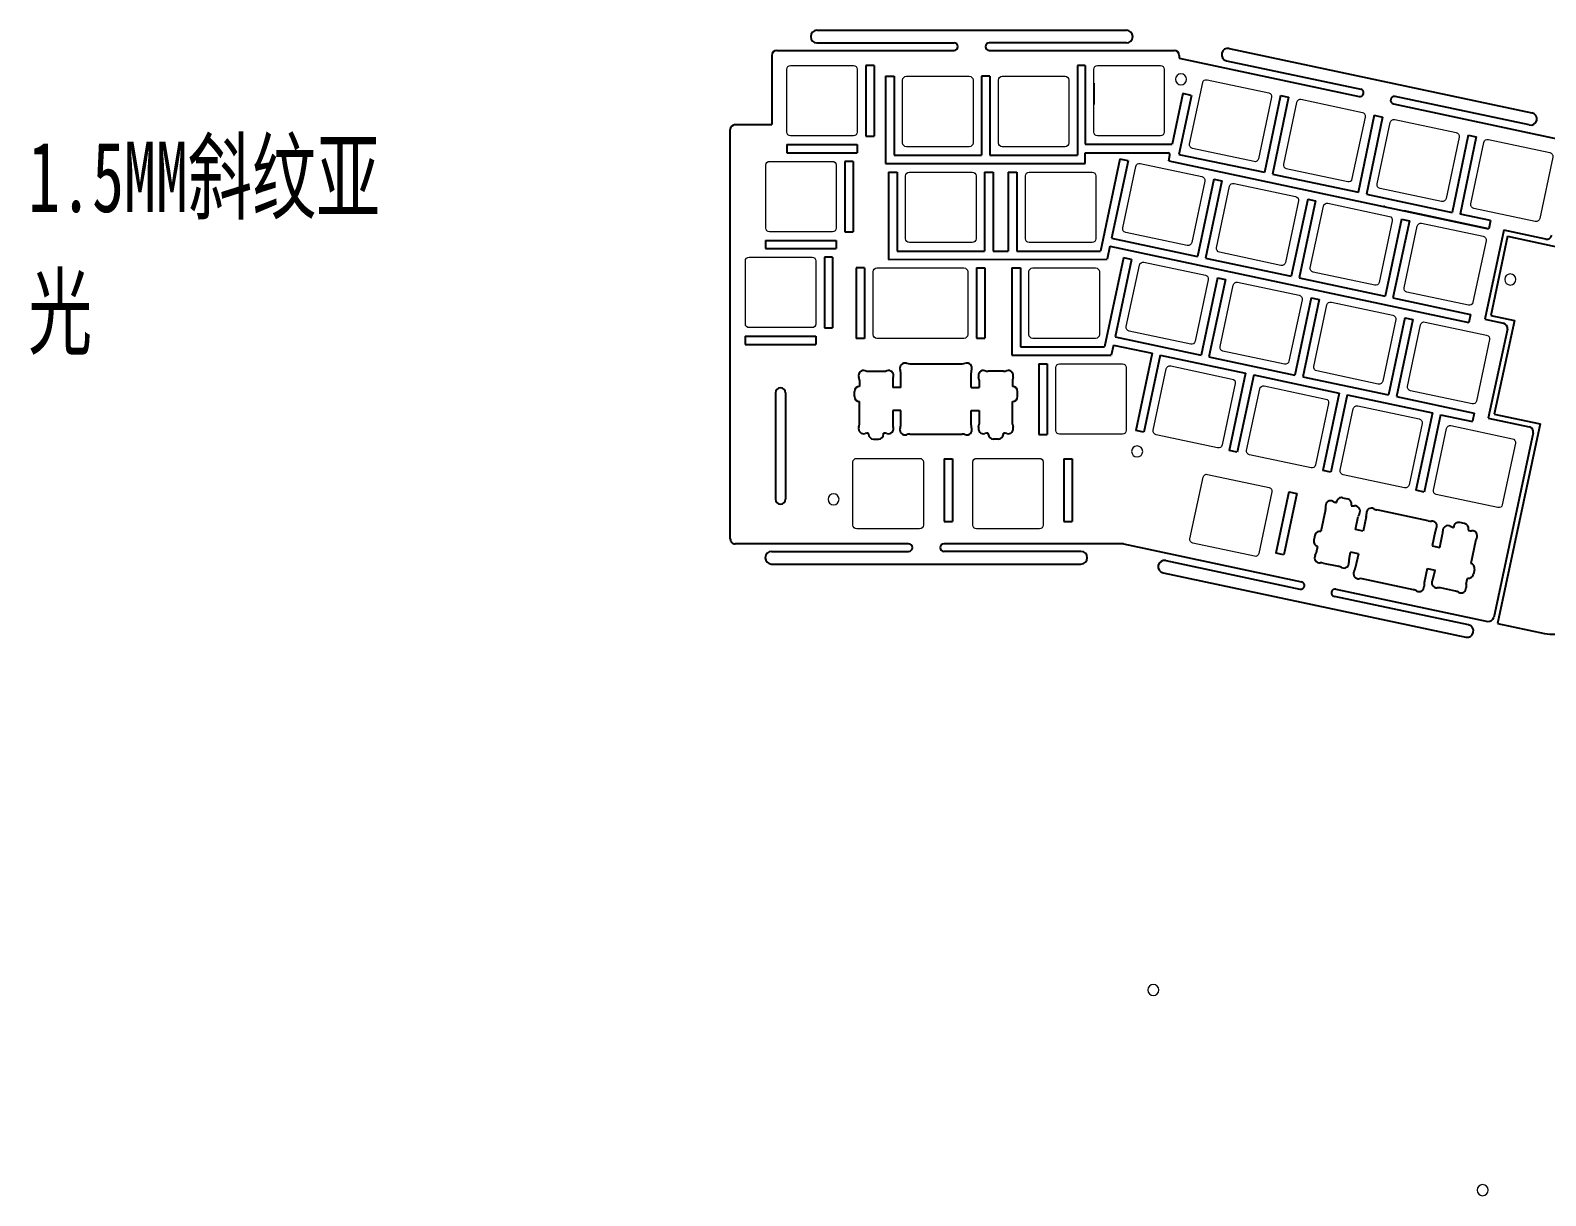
# Model space of a CAD drawing. Header units: inches. Extents: x -82 to 397, y -210 to 21.
# Drawn here: x -82 to 219.1, y -210.3 to 21.3 of the extents above; entities that cross this region are included whole.
import ezdxf

# ---------------------------------------------------------------- set-up
doc = ezdxf.new("R2010")
doc.units = ezdxf.units.IN
doc.header["$MEASUREMENT"] = 0
doc.layers.add('尺寸线层', color=3, linetype='Continuous', lineweight=18)
doc.styles.add('标准', font='', dxfattribs={"width": 0.667})
doc.styles.get('标准').set_extended_font_data('宋体')

# ---------------------------------------------------------------- blocks, each defined once
blk = doc.blocks.new('block 18')
at = {"color": 7, "lineweight": 18}
blk.add_open_spline([(144.63, 159.57), (144.23, 159.66), (143.83, 159.4), (143.74, 158.99), (143.74, 158.99), (141.14, 146.77), (141.14, 146.77), (141.06, 146.36), (141.32, 145.96), (141.72, 145.88), (141.72, 145.88), (153.95, 143.28), (153.95, 143.28), (154.35, 143.19), (154.75, 143.45), (154.84, 143.86), (154.84, 143.86), (157.44, 156.08), (157.44, 156.08), (157.52, 156.49), (157.26, 156.89), (156.86, 156.97), (156.86, 156.97), (144.63, 159.57), (144.63, 159.57)], degree=3, knots=[0, 0, 0, 0, 1, 1, 1, 2, 2, 2, 3, 3, 3, 4, 4, 4, 5, 5, 5, 6, 6, 6, 7, 7, 7, 8, 8, 8, 8], dxfattribs=at)
blk = doc.blocks.new('block 20')
at = {"color": 7, "lineweight": 18}
blk.add_open_spline([(135.79, 146.74), (135.79, 146.74), (135.79, 159.24), (135.79, 159.24), (135.79, 159.65), (135.45, 159.99), (135.04, 159.99), (135.04, 159.99), (122.54, 159.99), (122.54, 159.99), (122.13, 159.99), (121.79, 159.65), (121.79, 159.24), (121.79, 159.24), (121.79, 146.74), (121.79, 146.74), (121.79, 146.32), (122.13, 145.99), (122.54, 145.99), (122.54, 145.99), (135.04, 145.99), (135.04, 145.99), (135.45, 145.99), (135.79, 146.32), (135.79, 146.74)], degree=3, knots=[0, 0, 0, 0, 1, 1, 1, 2, 2, 2, 3, 3, 3, 4, 4, 4, 5, 5, 5, 6, 6, 6, 7, 7, 7, 8, 8, 8, 8], dxfattribs=at)
blk = doc.blocks.new('block 21')
at = {"color": 7, "lineweight": 18}
blk.add_open_spline([(139.28, 180.18), (138.88, 180.27), (138.48, 180.01), (138.39, 179.6), (138.39, 179.6), (135.79, 167.38), (135.79, 167.38), (135.71, 166.97), (135.97, 166.57), (136.37, 166.49), (136.37, 166.49), (148.6, 163.89), (148.6, 163.89), (149, 163.8), (149.4, 164.06), (149.49, 164.47), (149.49, 164.47), (152.09, 176.69), (152.09, 176.69), (152.17, 177.1), (151.91, 177.5), (151.51, 177.58), (151.51, 177.58), (139.28, 180.18), (139.28, 180.18)], degree=3, knots=[0, 0, 0, 0, 1, 1, 1, 2, 2, 2, 3, 3, 3, 4, 4, 4, 5, 5, 5, 6, 6, 6, 7, 7, 7, 8, 8, 8, 8], dxfattribs=at)
blk = doc.blocks.new('block 22')
at = {"color": 7, "lineweight": 18}
blk.add_open_spline([(170.72, 172.73), (170.81, 173.14), (170.55, 173.54), (170.14, 173.62), (170.14, 173.62), (157.92, 176.22), (157.92, 176.22), (157.51, 176.31), (157.11, 176.05), (157.03, 175.64), (157.03, 175.64), (154.43, 163.42), (154.43, 163.42), (154.34, 163.01), (154.6, 162.61), (155.01, 162.53), (155.01, 162.53), (167.23, 159.93), (167.23, 159.93), (167.64, 159.84), (168.04, 160.1), (168.12, 160.51), (168.12, 160.51), (170.72, 172.73), (170.72, 172.73)], degree=3, knots=[0, 0, 0, 0, 1, 1, 1, 2, 2, 2, 3, 3, 3, 4, 4, 4, 5, 5, 5, 6, 6, 6, 7, 7, 7, 8, 8, 8, 8], dxfattribs=at)
blk = doc.blocks.new('block 23')
at = {"color": 7, "lineweight": 18}
blk.add_open_spline([(173.06, 159.46), (172.98, 159.05), (173.23, 158.65), (173.64, 158.57), (173.64, 158.57), (185.87, 155.97), (185.87, 155.97), (186.27, 155.88), (186.67, 156.14), (186.76, 156.54), (186.76, 156.54), (189.35, 168.77), (189.35, 168.77), (189.44, 169.18), (189.18, 169.58), (188.78, 169.66), (188.78, 169.66), (176.55, 172.26), (176.55, 172.26), (176.15, 172.35), (175.75, 172.09), (175.66, 171.68), (175.66, 171.68), (173.06, 159.46), (173.06, 159.46)], degree=3, knots=[0, 0, 0, 0, 1, 1, 1, 2, 2, 2, 3, 3, 3, 4, 4, 4, 5, 5, 5, 6, 6, 6, 7, 7, 7, 8, 8, 8, 8], dxfattribs=at)
blk = doc.blocks.new('block 24')
at = {"color": 7, "lineweight": 18}
blk.add_open_spline([(195.18, 168.3), (194.78, 168.39), (194.38, 168.13), (194.29, 167.72), (194.29, 167.72), (191.7, 155.49), (191.7, 155.49), (191.61, 155.09), (191.87, 154.69), (192.27, 154.61), (192.27, 154.61), (204.5, 152.01), (204.5, 152.01), (204.91, 151.92), (205.3, 152.18), (205.39, 152.58), (205.39, 152.58), (207.99, 164.81), (207.99, 164.81), (208.07, 165.22), (207.82, 165.61), (207.41, 165.7), (207.41, 165.7), (195.18, 168.3), (195.18, 168.3)], degree=3, knots=[0, 0, 0, 0, 1, 1, 1, 2, 2, 2, 3, 3, 3, 4, 4, 4, 5, 5, 5, 6, 6, 6, 7, 7, 7, 8, 8, 8, 8], dxfattribs=at)
blk = doc.blocks.new('block 25')
at = {"color": 7, "lineweight": 18}
blk.add_open_spline([(130.44, 165.79), (130.44, 165.79), (130.44, 178.29), (130.44, 178.29), (130.44, 178.7), (130.1, 179.04), (129.69, 179.04), (129.69, 179.04), (117.19, 179.04), (117.19, 179.04), (116.78, 179.04), (116.44, 178.7), (116.44, 178.29), (116.44, 178.29), (116.44, 165.79), (116.44, 165.79), (116.44, 165.37), (116.78, 165.04), (117.19, 165.04), (117.19, 165.04), (129.69, 165.04), (129.69, 165.04), (130.1, 165.04), (130.44, 165.37), (130.44, 165.79)], degree=3, knots=[0, 0, 0, 0, 1, 1, 1, 2, 2, 2, 3, 3, 3, 4, 4, 4, 5, 5, 5, 6, 6, 6, 7, 7, 7, 8, 8, 8, 8], dxfattribs=at)
blk = doc.blocks.new('block 26')
at = {"color": 7, "lineweight": 18}
blk.add_open_spline([(74.08, 167.93), (74.08, 167.93), (74.08, 180.43), (74.08, 180.43), (74.08, 180.84), (73.74, 181.18), (73.33, 181.18), (73.33, 181.18), (60.83, 181.18), (60.83, 181.18), (60.42, 181.18), (60.08, 180.84), (60.08, 180.43), (60.08, 180.43), (60.08, 167.93), (60.08, 167.93), (60.08, 167.51), (60.42, 167.18), (60.83, 167.18), (60.83, 167.18), (73.33, 167.18), (73.33, 167.18), (73.74, 167.18), (74.08, 167.51), (74.08, 167.93)], degree=3, knots=[0, 0, 0, 0, 1, 1, 1, 2, 2, 2, 3, 3, 3, 4, 4, 4, 5, 5, 5, 6, 6, 6, 7, 7, 7, 8, 8, 8, 8], dxfattribs=at)
blk = doc.blocks.new('block 27')
at = {"color": 7, "lineweight": 18}
blk.add_open_spline([(151.39, 196.32), (151.47, 196.73), (151.21, 197.13), (150.81, 197.21), (150.81, 197.21), (138.58, 199.81), (138.58, 199.81), (138.18, 199.9), (137.78, 199.64), (137.69, 199.23), (137.69, 199.23), (135.09, 187.01), (135.09, 187.01), (135.01, 186.6), (135.27, 186.2), (135.67, 186.12), (135.67, 186.12), (147.9, 183.52), (147.9, 183.52), (148.3, 183.43), (148.7, 183.69), (148.79, 184.1), (148.79, 184.1), (151.39, 196.32), (151.39, 196.32)], degree=3, knots=[0, 0, 0, 0, 1, 1, 1, 2, 2, 2, 3, 3, 3, 4, 4, 4, 5, 5, 5, 6, 6, 6, 7, 7, 7, 8, 8, 8, 8], dxfattribs=at)
blk = doc.blocks.new('block 28')
at = {"color": 7, "lineweight": 18}
blk.add_open_spline([(166.53, 179.56), (166.94, 179.47), (167.34, 179.73), (167.42, 180.14), (167.42, 180.14), (170.02, 192.36), (170.02, 192.36), (170.11, 192.77), (169.85, 193.17), (169.44, 193.25), (169.44, 193.25), (157.22, 195.85), (157.22, 195.85), (156.81, 195.94), (156.41, 195.68), (156.33, 195.27), (156.33, 195.27), (153.73, 183.05), (153.73, 183.05), (153.64, 182.64), (153.9, 182.24), (154.31, 182.16), (154.31, 182.16), (166.53, 179.56), (166.53, 179.56)], degree=3, knots=[0, 0, 0, 0, 1, 1, 1, 2, 2, 2, 3, 3, 3, 4, 4, 4, 5, 5, 5, 6, 6, 6, 7, 7, 7, 8, 8, 8, 8], dxfattribs=at)
blk = doc.blocks.new('block 29')
at = {"color": 7, "lineweight": 18}
blk.add_open_spline([(172.36, 179.09), (172.28, 178.68), (172.53, 178.28), (172.94, 178.2), (172.94, 178.2), (185.17, 175.6), (185.17, 175.6), (185.57, 175.51), (185.97, 175.77), (186.06, 176.17), (186.06, 176.17), (188.65, 188.4), (188.65, 188.4), (188.74, 188.81), (188.48, 189.21), (188.08, 189.29), (188.08, 189.29), (175.85, 191.89), (175.85, 191.89), (175.45, 191.98), (175.05, 191.72), (174.96, 191.31), (174.96, 191.31), (172.36, 179.09), (172.36, 179.09)], degree=3, knots=[0, 0, 0, 0, 1, 1, 1, 2, 2, 2, 3, 3, 3, 4, 4, 4, 5, 5, 5, 6, 6, 6, 7, 7, 7, 8, 8, 8, 8], dxfattribs=at)
blk = doc.blocks.new('block 30')
at = {"color": 7, "lineweight": 18}
blk.add_open_spline([(194.48, 187.93), (194.08, 188.02), (193.68, 187.76), (193.59, 187.35), (193.59, 187.35), (191, 175.12), (191, 175.12), (190.91, 174.72), (191.17, 174.32), (191.57, 174.24), (191.57, 174.24), (203.8, 171.64), (203.8, 171.64), (204.21, 171.55), (204.6, 171.81), (204.69, 172.21), (204.69, 172.21), (207.29, 184.44), (207.29, 184.44), (207.37, 184.85), (207.12, 185.24), (206.71, 185.33), (206.71, 185.33), (194.48, 187.93), (194.48, 187.93)], degree=3, knots=[0, 0, 0, 0, 1, 1, 1, 2, 2, 2, 3, 3, 3, 4, 4, 4, 5, 5, 5, 6, 6, 6, 7, 7, 7, 8, 8, 8, 8], dxfattribs=at)
blk = doc.blocks.new('block 31')
at = {"color": 7, "lineweight": 18}
blk.add_open_spline([(105.93, 184.84), (105.93, 184.84), (105.93, 197.34), (105.93, 197.34), (105.93, 197.75), (105.59, 198.09), (105.18, 198.09), (105.18, 198.09), (92.68, 198.09), (92.68, 198.09), (92.27, 198.09), (91.93, 197.75), (91.93, 197.34), (91.93, 197.34), (91.93, 184.84), (91.93, 184.84), (91.93, 184.42), (92.27, 184.09), (92.68, 184.09), (92.68, 184.09), (105.18, 184.09), (105.18, 184.09), (105.59, 184.09), (105.93, 184.42), (105.93, 184.84)], degree=3, knots=[0, 0, 0, 0, 1, 1, 1, 2, 2, 2, 3, 3, 3, 4, 4, 4, 5, 5, 5, 6, 6, 6, 7, 7, 7, 8, 8, 8, 8], dxfattribs=at)
blk = doc.blocks.new('block 32')
at = {"color": 7, "lineweight": 18}
blk.add_open_spline([(129.74, 184.84), (129.74, 184.84), (129.74, 197.34), (129.74, 197.34), (129.74, 197.75), (129.4, 198.09), (128.99, 198.09), (128.99, 198.09), (116.49, 198.09), (116.49, 198.09), (116.08, 198.09), (115.74, 197.75), (115.74, 197.34), (115.74, 197.34), (115.74, 184.84), (115.74, 184.84), (115.74, 184.42), (116.08, 184.09), (116.49, 184.09), (116.49, 184.09), (128.99, 184.09), (128.99, 184.09), (129.4, 184.09), (129.74, 184.42), (129.74, 184.84)], degree=3, knots=[0, 0, 0, 0, 1, 1, 1, 2, 2, 2, 3, 3, 3, 4, 4, 4, 5, 5, 5, 6, 6, 6, 7, 7, 7, 8, 8, 8, 8], dxfattribs=at)
blk = doc.blocks.new('block 33')
at = {"color": 7, "lineweight": 18}
blk.add_open_spline([(78.15, 186.98), (78.15, 186.98), (78.15, 199.48), (78.15, 199.48), (78.15, 199.89), (77.81, 200.23), (77.4, 200.23), (77.4, 200.23), (64.9, 200.23), (64.9, 200.23), (64.49, 200.23), (64.15, 199.89), (64.15, 199.48), (64.15, 199.48), (64.15, 186.98), (64.15, 186.98), (64.15, 186.56), (64.49, 186.23), (64.9, 186.23), (64.9, 186.23), (77.4, 186.23), (77.4, 186.23), (77.81, 186.23), (78.15, 186.56), (78.15, 186.98)], degree=3, knots=[0, 0, 0, 0, 1, 1, 1, 2, 2, 2, 3, 3, 3, 4, 4, 4, 5, 5, 5, 6, 6, 6, 7, 7, 7, 8, 8, 8, 8], dxfattribs=at)
blk = doc.blocks.new('block 34')
at = {"color": 7, "lineweight": 18}
blk.add_open_spline([(151.86, 216.46), (151.46, 216.55), (151.06, 216.29), (150.97, 215.88), (150.97, 215.88), (148.37, 203.66), (148.37, 203.66), (148.29, 203.25), (148.55, 202.85), (148.95, 202.77), (148.95, 202.77), (161.18, 200.17), (161.18, 200.17), (161.58, 200.08), (161.98, 200.34), (162.07, 200.75), (162.07, 200.75), (164.67, 212.97), (164.67, 212.97), (164.75, 213.38), (164.49, 213.78), (164.09, 213.86), (164.09, 213.86), (151.86, 216.46), (151.86, 216.46)], degree=3, knots=[0, 0, 0, 0, 1, 1, 1, 2, 2, 2, 3, 3, 3, 4, 4, 4, 5, 5, 5, 6, 6, 6, 7, 7, 7, 8, 8, 8, 8], dxfattribs=at)
blk = doc.blocks.new('block 35')
at = {"color": 7, "lineweight": 18}
blk.add_open_spline([(179.81, 196.21), (179.81, 196.21), (167.59, 198.81), (167.59, 198.81), (167.18, 198.89), (166.92, 199.29), (167.01, 199.7), (167.01, 199.7), (169.61, 211.92), (169.61, 211.92), (169.69, 212.33), (170.09, 212.59), (170.5, 212.5), (170.5, 212.5), (182.72, 209.9), (182.72, 209.9), (183.13, 209.82), (183.39, 209.42), (183.3, 209.01), (183.3, 209.01), (180.7, 196.79), (180.7, 196.79), (180.62, 196.38), (180.22, 196.12), (179.81, 196.21)], degree=3, knots=[0, 0, 0, 0, 1, 1, 1, 2, 2, 2, 3, 3, 3, 4, 4, 4, 5, 5, 5, 6, 6, 6, 7, 7, 7, 8, 8, 8, 8], dxfattribs=at)
blk = doc.blocks.new('block 36')
at = {"color": 7, "lineweight": 18}
blk.add_open_spline([(189.13, 208.54), (188.73, 208.63), (188.33, 208.37), (188.24, 207.96), (188.24, 207.96), (185.64, 195.74), (185.64, 195.74), (185.56, 195.33), (185.81, 194.93), (186.22, 194.85), (186.22, 194.85), (198.45, 192.25), (198.45, 192.25), (198.85, 192.16), (199.25, 192.42), (199.34, 192.82), (199.34, 192.82), (201.93, 205.05), (201.93, 205.05), (202.02, 205.46), (201.76, 205.86), (201.36, 205.94), (201.36, 205.94), (189.13, 208.54), (189.13, 208.54)], degree=3, knots=[0, 0, 0, 0, 1, 1, 1, 2, 2, 2, 3, 3, 3, 4, 4, 4, 5, 5, 5, 6, 6, 6, 7, 7, 7, 8, 8, 8, 8], dxfattribs=at)
blk = doc.blocks.new('block 37')
at = {"color": 7, "lineweight": 18}
blk.add_open_spline([(204.28, 191.77), (204.19, 191.37), (204.45, 190.97), (204.85, 190.89), (204.85, 190.89), (217.08, 188.29), (217.08, 188.29), (217.49, 188.2), (217.88, 188.46), (217.97, 188.86), (217.97, 188.86), (220.57, 201.09), (220.57, 201.09), (220.65, 201.5), (220.4, 201.89), (219.99, 201.98), (219.99, 201.98), (207.76, 204.58), (207.76, 204.58), (207.36, 204.67), (206.96, 204.41), (206.87, 204), (206.87, 204), (204.28, 191.77), (204.28, 191.77)], degree=3, knots=[0, 0, 0, 0, 1, 1, 1, 2, 2, 2, 3, 3, 3, 4, 4, 4, 5, 5, 5, 6, 6, 6, 7, 7, 7, 8, 8, 8, 8], dxfattribs=at)
blk = doc.blocks.new('block 38')
at = {"color": 7, "lineweight": 18}
blk.add_open_spline([(105.33, 203.89), (105.33, 203.89), (105.33, 216.39), (105.33, 216.39), (105.33, 216.8), (104.99, 217.14), (104.58, 217.14), (104.58, 217.14), (92.08, 217.14), (92.08, 217.14), (91.67, 217.14), (91.33, 216.8), (91.33, 216.39), (91.33, 216.39), (91.33, 203.89), (91.33, 203.89), (91.33, 203.47), (91.67, 203.14), (92.08, 203.14), (92.08, 203.14), (104.58, 203.14), (104.58, 203.14), (104.99, 203.14), (105.33, 203.47), (105.33, 203.89)], degree=3, knots=[0, 0, 0, 0, 1, 1, 1, 2, 2, 2, 3, 3, 3, 4, 4, 4, 5, 5, 5, 6, 6, 6, 7, 7, 7, 8, 8, 8, 8], dxfattribs=at)
blk = doc.blocks.new('block 39')
at = {"color": 7, "lineweight": 18}
blk.add_open_spline([(124.38, 203.89), (124.38, 203.89), (124.38, 216.39), (124.38, 216.39), (124.38, 216.8), (124.04, 217.14), (123.63, 217.14), (123.63, 217.14), (111.13, 217.14), (111.13, 217.14), (110.72, 217.14), (110.38, 216.8), (110.38, 216.39), (110.38, 216.39), (110.38, 203.89), (110.38, 203.89), (110.38, 203.47), (110.72, 203.14), (111.13, 203.14), (111.13, 203.14), (123.63, 203.14), (123.63, 203.14), (124.04, 203.14), (124.38, 203.47), (124.38, 203.89)], degree=3, knots=[0, 0, 0, 0, 1, 1, 1, 2, 2, 2, 3, 3, 3, 4, 4, 4, 5, 5, 5, 6, 6, 6, 7, 7, 7, 8, 8, 8, 8], dxfattribs=at)
blk = doc.blocks.new('block 40')
at = {"color": 7, "lineweight": 18}
blk.add_open_spline([(82.31, 206.03), (82.31, 206.03), (82.31, 218.53), (82.31, 218.53), (82.31, 218.94), (81.97, 219.28), (81.56, 219.28), (81.56, 219.28), (69.06, 219.28), (69.06, 219.28), (68.65, 219.28), (68.31, 218.94), (68.31, 218.53), (68.31, 218.53), (68.31, 206.03), (68.31, 206.03), (68.31, 205.61), (68.65, 205.28), (69.06, 205.28), (69.06, 205.28), (81.56, 205.28), (81.56, 205.28), (81.97, 205.28), (82.31, 205.61), (82.31, 206.03)], degree=3, knots=[0, 0, 0, 0, 1, 1, 1, 2, 2, 2, 3, 3, 3, 4, 4, 4, 5, 5, 5, 6, 6, 6, 7, 7, 7, 8, 8, 8, 8], dxfattribs=at)
blk = doc.blocks.new('block 69')
at = {"color": 7, "lineweight": 18}
blk.add_open_spline([(136.85, 142.57), (136.85, 143.18), (137.34, 143.67), (137.95, 143.67), (138.55, 143.67), (139.05, 143.18), (139.05, 142.57), (139.05, 141.96), (138.55, 141.47), (137.95, 141.47), (137.34, 141.47), (136.85, 141.96), (136.85, 142.57)], degree=3, knots=[0, 0, 0, 0, 1, 1, 1, 2, 2, 2, 3, 3, 3, 4, 4, 4, 4], dxfattribs=at)
blk = doc.blocks.new('block 72')
at = {"color": 7, "lineweight": 18}
blk.add_open_spline([(103.53, 179.04), (103.53, 179.04), (86.23, 179.04), (86.23, 179.04), (85.82, 179.04), (85.48, 178.7), (85.48, 178.29), (85.48, 178.29), (85.48, 165.79), (85.48, 165.79), (85.48, 165.37), (85.82, 165.04), (86.23, 165.04), (86.23, 165.04), (103.53, 165.04), (103.53, 165.04), (103.94, 165.04), (104.28, 165.37), (104.28, 165.79), (104.28, 165.79), (104.28, 178.29), (104.28, 178.29), (104.28, 178.7), (103.94, 179.04), (103.53, 179.04)], degree=3, knots=[0, 0, 0, 0, 1, 1, 1, 2, 2, 2, 3, 3, 3, 4, 4, 4, 5, 5, 5, 6, 6, 6, 7, 7, 7, 8, 8, 8, 8], dxfattribs=at)
blk = doc.blocks.new('block 73')
at = {"color": 7, "lineweight": 18}
blk.add_open_spline([(76.51, 133.07), (76.51, 133.68), (77, 134.17), (77.61, 134.17), (78.22, 134.17), (78.71, 133.68), (78.71, 133.07), (78.71, 132.46), (78.22, 131.97), (77.61, 131.97), (77, 131.97), (76.51, 132.46), (76.51, 133.07)], degree=3, knots=[0, 0, 0, 0, 1, 1, 1, 2, 2, 2, 3, 3, 3, 4, 4, 4, 4], dxfattribs=at)
blk = doc.blocks.new('block 78')
at = {"color": 7, "lineweight": 18}
blk.add_open_spline([(95.46, 127.95), (95.46, 127.95), (95.46, 140.45), (95.46, 140.45), (95.46, 140.86), (95.12, 141.2), (94.71, 141.2), (94.71, 141.2), (82.21, 141.2), (82.21, 141.2), (81.79, 141.2), (81.46, 140.86), (81.46, 140.45), (81.46, 140.45), (81.46, 127.95), (81.46, 127.95), (81.46, 127.53), (81.79, 127.2), (82.21, 127.2), (82.21, 127.2), (94.71, 127.2), (94.71, 127.2), (95.12, 127.2), (95.46, 127.53), (95.46, 127.95)], degree=3, knots=[0, 0, 0, 0, 1, 1, 1, 2, 2, 2, 3, 3, 3, 4, 4, 4, 5, 5, 5, 6, 6, 6, 7, 7, 7, 8, 8, 8, 8], dxfattribs=at)
blk = doc.blocks.new('block 79')
at = {"color": 7, "lineweight": 18}
blk.add_open_spline([(119.28, 127.95), (119.28, 127.95), (119.28, 140.45), (119.28, 140.45), (119.28, 140.86), (118.95, 141.2), (118.53, 141.2), (118.53, 141.2), (106.03, 141.2), (106.03, 141.2), (105.62, 141.2), (105.28, 140.86), (105.28, 140.45), (105.28, 140.45), (105.28, 127.95), (105.28, 127.95), (105.28, 127.53), (105.62, 127.2), (106.03, 127.2), (106.03, 127.2), (118.53, 127.2), (118.53, 127.2), (118.95, 127.2), (119.28, 127.53), (119.28, 127.95)], degree=3, knots=[0, 0, 0, 0, 1, 1, 1, 2, 2, 2, 3, 3, 3, 4, 4, 4, 5, 5, 5, 6, 6, 6, 7, 7, 7, 8, 8, 8, 8], dxfattribs=at)
blk = doc.blocks.new('block 80')
at = {"color": 7, "lineweight": 18}
blk.add_open_spline([(163.2, 155.59), (162.79, 155.68), (162.39, 155.42), (162.31, 155.01), (162.31, 155.01), (159.71, 142.79), (159.71, 142.79), (159.62, 142.38), (159.88, 141.98), (160.29, 141.9), (160.29, 141.9), (172.51, 139.3), (172.51, 139.3), (172.92, 139.21), (173.32, 139.47), (173.4, 139.88), (173.4, 139.88), (176, 152.1), (176, 152.1), (176.09, 152.51), (175.83, 152.91), (175.43, 152.99), (175.43, 152.99), (163.2, 155.59), (163.2, 155.59)], degree=3, knots=[0, 0, 0, 0, 1, 1, 1, 2, 2, 2, 3, 3, 3, 4, 4, 4, 5, 5, 5, 6, 6, 6, 7, 7, 7, 8, 8, 8, 8], dxfattribs=at)
blk = doc.blocks.new('block 81')
at = {"color": 7, "lineweight": 18}
blk.add_open_spline([(181.78, 151.64), (181.38, 151.73), (180.98, 151.47), (180.89, 151.06), (180.89, 151.06), (178.29, 138.84), (178.29, 138.84), (178.21, 138.43), (178.47, 138.03), (178.87, 137.95), (178.87, 137.95), (191.1, 135.35), (191.1, 135.35), (191.5, 135.26), (191.9, 135.52), (191.99, 135.93), (191.99, 135.93), (194.59, 148.15), (194.59, 148.15), (194.67, 148.56), (194.42, 148.96), (194.01, 149.04), (194.01, 149.04), (181.78, 151.64), (181.78, 151.64)], degree=3, knots=[0, 0, 0, 0, 1, 1, 1, 2, 2, 2, 3, 3, 3, 4, 4, 4, 5, 5, 5, 6, 6, 6, 7, 7, 7, 8, 8, 8, 8], dxfattribs=at)
blk = doc.blocks.new('block 82')
at = {"color": 7, "lineweight": 18}
blk.add_open_spline([(200.32, 147.7), (199.91, 147.79), (199.52, 147.53), (199.43, 147.12), (199.43, 147.12), (196.83, 134.9), (196.83, 134.9), (196.74, 134.49), (197, 134.09), (197.41, 134.01), (197.41, 134.01), (209.64, 131.41), (209.64, 131.41), (210.04, 131.32), (210.44, 131.58), (210.52, 131.99), (210.52, 131.99), (213.12, 144.21), (213.12, 144.21), (213.21, 144.62), (212.95, 145.02), (212.55, 145.1), (212.55, 145.1), (200.32, 147.7), (200.32, 147.7)], degree=3, knots=[0, 0, 0, 0, 1, 1, 1, 2, 2, 2, 3, 3, 3, 4, 4, 4, 5, 5, 5, 6, 6, 6, 7, 7, 7, 8, 8, 8, 8], dxfattribs=at)
blk = doc.blocks.new('block 83')
at = {"color": 7, "lineweight": 18}
blk.add_open_spline([(151.94, 138.02), (151.53, 138.11), (151.14, 137.85), (151.05, 137.45), (151.05, 137.45), (148.45, 125.22), (148.45, 125.22), (148.37, 124.81), (148.62, 124.41), (149.03, 124.33), (149.03, 124.33), (161.26, 121.73), (161.26, 121.73), (161.66, 121.64), (162.06, 121.9), (162.15, 122.31), (162.15, 122.31), (164.74, 134.53), (164.74, 134.53), (164.83, 134.94), (164.57, 135.34), (164.17, 135.42), (164.17, 135.42), (151.94, 138.02), (151.94, 138.02)], degree=3, knots=[0, 0, 0, 0, 1, 1, 1, 2, 2, 2, 3, 3, 3, 4, 4, 4, 5, 5, 5, 6, 6, 6, 7, 7, 7, 8, 8, 8, 8], dxfattribs=at)
blk = doc.blocks.new('block 89')
at = {"color": 7, "lineweight": 18}
blk.add_open_spline([(143.32, 206.03), (143.32, 206.03), (143.32, 218.53), (143.32, 218.53), (143.32, 218.94), (142.98, 219.28), (142.57, 219.28), (142.57, 219.28), (130.07, 219.28), (130.07, 219.28), (129.66, 219.28), (129.32, 218.94), (129.32, 218.53), (129.32, 218.53), (129.32, 206.03), (129.32, 206.03), (129.32, 205.61), (129.66, 205.28), (130.07, 205.28), (130.07, 205.28), (142.57, 205.28), (142.57, 205.28), (142.98, 205.28), (143.32, 205.61), (143.32, 206.03)], degree=3, knots=[0, 0, 0, 0, 1, 1, 1, 2, 2, 2, 3, 3, 3, 4, 4, 4, 5, 5, 5, 6, 6, 6, 7, 7, 7, 8, 8, 8, 8], dxfattribs=at)
blk = doc.blocks.new('block 77')
at = {"color": 7, "lineweight": 18}
blk.add_open_spline([(211, 176.75), (211, 177.36), (211.49, 177.85), (212.1, 177.85), (212.71, 177.85), (213.2, 177.36), (213.2, 176.75), (213.2, 176.14), (212.71, 175.65), (212.1, 175.65), (211.49, 175.65), (211, 176.14), (211, 176.75)], degree=3, knots=[0, 0, 0, 0, 1, 1, 1, 2, 2, 2, 3, 3, 3, 4, 4, 4, 4], dxfattribs=at)
blk = doc.blocks.new('block 76')
at = {"color": 7, "lineweight": 18}
blk.add_open_spline([(145.55, 216.54), (145.55, 217.14), (146.04, 217.64), (146.65, 217.64), (147.26, 217.64), (147.75, 217.14), (147.75, 216.54), (147.75, 215.93), (147.26, 215.44), (146.65, 215.44), (146.04, 215.44), (145.55, 215.93), (145.55, 216.54)], degree=3, knots=[0, 0, 0, 0, 1, 1, 1, 2, 2, 2, 3, 3, 3, 4, 4, 4, 4], dxfattribs=at)

msp = doc.modelspace()

# ---------------------------------------------------------------- linework, layer by layer
at = {"color": 0}
for p, q in [((74.31, 21.35), (135.81, 21.35)), ((74.31, 18.85), (101.56, 18.85)), ((135.81, 18.85), (108.56, 18.85)), ((155.72, 15.31), (182.38, 9.65)), ((156.24, 17.76), (216.4, 4.97)), ((215.88, 2.53), (189.23, 8.19)), ((65.28, -82.23), (92.53, -82.23)), ((126.78, -82.23), (99.53, -82.23)), ((143.64, -84.06), (170.3, -89.72)), ((65.28, -84.73), (126.78, -84.73)), ((143.12, -86.5), (203.28, -99.29)), ((203.8, -96.84), (177.14, -91.18))]:
    msp.add_line(p, q, dxfattribs=at)
for p, q in [((65.31, 16.35), (65.31, 2.6)), ((66.31, 17.35), (101.56, 17.35)), ((108.56, 17.35), (145.31, 17.35)), ((146.32, 16.35), (146.32, 15.78)), ((146.32, 15.78), (182.07, 8.18)), ((84.01, 14.35), (84.01, 0.29)), ((85.66, 14.35), (84.01, 14.35)), ((85.66, 14.35), (85.66, 0.29)), ((87.93, 12.23), (87.93, -5.14)), ((87.93, 12.23), (89.63, 12.23)), ((89.63, 12.23), (89.63, -3.49)), ((107.03, 12.21), (107.03, -3.49)), ((108.68, 12.21), (107.03, 12.21)), ((108.68, 12.21), (108.68, -3.49)), ((126.08, 14.35), (126.08, -3.49)), ((127.62, 14.35), (126.08, 14.35)), ((127.62, 14.35), (127.62, -1.3)), ((129.32, 10.82), (129.32, 6.61)), ((147.02, 8.77), (144.92, -1.3)), ((148.73, 8.41), (146.26, -3.31)), ((148.69, 8.42), (147.02, 8.77)), ((166.45, 8.42), (163.26, -6.92)), ((168.06, 8.07), (164.88, -7.27)), ((166.45, 8.42), (168.06, 8.07)), ((188.91, 6.72), (223.3, -0.59)), ((185.08, 4.46), (181.89, -10.88)), ((186.69, 4.11), (183.51, -11.23)), ((185.08, 4.46), (186.69, 4.11)), ((57.08, -79.73), (57.08, 1.6)), ((58.08, 2.6), (65.31, 2.6)), ((84.01, 0.29), (85.66, 0.29)), ((203.72, 0.5), (200.53, -14.84)), ((205.33, 0.15), (202.14, -15.19)), ((203.72, 0.5), (205.33, 0.15)), ((68.32, -1.35), (82.28, -1.35)), ((68.32, -1.35), (68.32, -3)), ((68.32, -3), (82.28, -3)), ((82.28, -1.35), (82.28, -3)), ((127.62, -1.3), (144.92, -1.3)), ((127.62, -3.01), (144.06, -3.01)), ((127.62, -5.14), (127.62, -3.01)), ((79.85, -4.7), (79.85, -18.69)), ((81.5, -4.7), (79.85, -4.7)), ((81.5, -4.7), (81.5, -18.69)), ((87.93, -5.14), (127.62, -5.14)), ((89.63, -3.49), (107.03, -3.49)), ((108.68, -3.49), (126.08, -3.49)), ((134.53, -4.27), (130.65, -22.54)), ((136.14, -4.61), (132.88, -19.96)), ((136.14, -4.61), (134.53, -4.27)), ((144.23, -4.6), (144.46, -3.5)), ((144.23, -4.6), (207.77, -18.1)), ((146.26, -3.31), (163.28, -6.85)), ((88.53, -6.84), (88.53, -24.19)), ((88.53, -6.84), (90.23, -6.84)), ((90.23, -6.84), (90.23, -22.54)), ((107.63, -6.84), (107.63, -22.54)), ((107.63, -6.84), (109.33, -6.84)), ((109.33, -6.84), (109.33, -22.54)), ((112.34, -6.84), (112.34, -22.54)), ((112.34, -6.84), (114.04, -6.84)), ((114.04, -6.84), (114.04, -22.54)), ((153.2, -8.24), (149.94, -23.58)), ((154.78, -8.57), (151.52, -23.92)), ((153.2, -8.24), (154.78, -8.57)), ((164.88, -7.27), (181.91, -10.8)), ((183.51, -11.23), (200.53, -14.84)), ((171.84, -12.2), (168.58, -27.54)), ((173.41, -12.53), (170.15, -27.88)), ((171.84, -12.2), (173.41, -12.53)), ((207.77, -18.1), (191.02, -14.54)), ((190.47, -16.16), (187.21, -31.5)), ((192.05, -16.49), (188.78, -31.84)), ((190.47, -16.16), (192.05, -16.49)), ((208.19, -16.47), (202.14, -15.22)), ((208.19, -16.47), (207.84, -18.12)), ((64.05, -20.4), (78.14, -20.4)), ((64.05, -20.4), (64.05, -22.05)), ((78.14, -20.4), (78.14, -22.05)), ((79.85, -18.69), (81.5, -18.69)), ((132.88, -19.96), (149.94, -23.58)), ((210.8, -18.38), (207.04, -36.08)), ((211.57, -19.56), (208.23, -35.31)), ((219.15, -20.15), (210.8, -18.38)), ((211.57, -19.56), (222.86, -22.02)), ((64.05, -22.05), (78.14, -22.05)), ((75.78, -23.75), (75.78, -37.76)), ((77.43, -23.75), (75.78, -23.75)), ((77.43, -23.75), (77.43, -37.76)), ((90.23, -22.54), (107.63, -22.54)), ((109.33, -22.54), (112.34, -22.54)), ((114.04, -22.54), (130.65, -22.54)), ((135.23, -23.9), (131.47, -41.59)), ((132.54, -21.58), (131.99, -24.16)), ((132.54, -21.58), (203.87, -36.74)), ((136.84, -24.24), (135.23, -23.9)), ((151.52, -23.92), (168.58, -27.54)), ((82.08, -25.89), (82.09, -39.92)), ((83.78, -25.89), (82.08, -25.89)), ((83.78, -25.89), (83.79, -39.92)), ((88.53, -24.19), (131.99, -24.16)), ((106, -25.89), (106, -39.82)), ((106, -25.89), (107.7, -25.89)), ((107.7, -25.89), (107.7, -39.82)), ((113.04, -25.89), (113.04, -43.24)), ((113.04, -25.89), (114.74, -25.89)), ((114.74, -25.89), (114.74, -41.59)), ((136.84, -24.24), (133.58, -39.59)), ((153.9, -27.87), (150.64, -43.21)), ((155.48, -28.2), (152.22, -43.55)), ((153.9, -27.87), (155.48, -28.2)), ((170.15, -27.88), (187.21, -31.5)), ((172.54, -31.83), (169.27, -47.17)), ((174.11, -32.16), (170.85, -47.51)), ((172.54, -31.83), (174.11, -32.16)), ((188.78, -31.84), (204.22, -35.12)), ((191.17, -35.79), (187.91, -51.13)), ((192.75, -36.12), (189.48, -51.47)), ((191.17, -35.79), (192.75, -36.12)), ((204.22, -35.12), (203.87, -36.74)), ((207.04, -36.08), (210.76, -36.87)), ((208.23, -35.31), (212.94, -36.32)), ((75.78, -37.76), (77.43, -37.76)), ((211.54, -38.06), (207.69, -55.73)), ((212.94, -36.32), (208.88, -54.96)), ((60.05, -39.45), (74.07, -39.45)), ((60.05, -39.45), (60.05, -41.1)), ((60.05, -41.1), (74.07, -41.1)), ((74.07, -39.45), (74.07, -41.1)), ((83.78, -39.92), (82.09, -39.92)), ((106, -39.82), (107.7, -39.82)), ((114.74, -41.59), (131.47, -41.59)), ((133.24, -41.21), (132.81, -43.21)), ((133.24, -41.21), (140.93, -42.84)), ((133.58, -39.59), (150.64, -43.21)), ((92.74, -44.93), (103.18, -44.93)), ((113.04, -43.24), (120.09, -43.24)), ((118.39, -44.95), (118.39, -58.97)), ((118.39, -44.95), (120.09, -44.95)), ((120.09, -43.24), (132.81, -43.21)), ((120.09, -44.95), (120.09, -58.97)), ((140.93, -42.84), (137.67, -58.2)), ((142.55, -43.19), (139.28, -58.55)), ((142.55, -43.19), (159.5, -46.82)), ((152.22, -43.55), (169.27, -47.17)), ((82.74, -48.18), (82.74, -49.43)), ((84.52, -46.4), (87.61, -46.4)), ((89.39, -48.18), (89.39, -49.63)), ((90.96, -49.63), (90.96, -46.71)), ((104.96, -49.63), (104.96, -46.71)), ((106.54, -48.18), (106.54, -49.63)), ((111.41, -46.4), (108.32, -46.4)), ((113.19, -48.18), (113.19, -49.43)), ((159.5, -46.82), (156.24, -62.18)), ((161.11, -47.16), (157.85, -62.52)), ((161.11, -47.16), (178.08, -50.77)), ((170.85, -47.51), (187.91, -51.13)), ((66.06, -50.73), (66.06, -71.82)), ((68.06, -50.73), (68.06, -71.82)), ((81.74, -51.43), (81.74, -50.43)), ((90.96, -49.63), (89.39, -49.63)), ((104.96, -49.63), (106.54, -49.63)), ((114.19, -51.43), (114.19, -50.43)), ((178.08, -50.77), (174.82, -66.13)), ((179.7, -51.12), (176.43, -66.47)), ((179.7, -51.12), (196.62, -54.71)), ((82.74, -56.92), (82.74, -52.43)), ((113.19, -56.92), (113.19, -52.43)), ((189.48, -51.47), (204.92, -54.75)), ((90.96, -54.23), (89.39, -54.23)), ((89.39, -54.23), (89.39, -56.92)), ((90.96, -57.15), (90.96, -54.23)), ((104.96, -54.23), (106.54, -54.23)), ((104.96, -57.15), (104.96, -54.23)), ((106.54, -54.23), (106.54, -56.92)), ((196.62, -54.71), (193.36, -70.07)), ((198.23, -55.06), (194.97, -70.42)), ((198.23, -55.06), (204.57, -56.4)), ((204.92, -54.75), (204.57, -56.37)), ((207.69, -55.73), (215.86, -57.46)), ((208.88, -54.96), (218.02, -56.9)), ((218.02, -56.9), (209.6, -96.54)), ((84.52, -58.7), (84.56, -58.7)), ((84.56, -58.9), (84.56, -58.7)), ((85.56, -59.9), (86.56, -59.9)), ((87.56, -58.9), (87.56, -58.7)), ((87.61, -58.7), (87.56, -58.7)), ((92.74, -58.93), (103.18, -58.93)), ((108.32, -58.7), (108.36, -58.7)), ((108.36, -58.9), (108.36, -58.7)), ((110.36, -59.9), (109.36, -59.9)), ((111.36, -58.9), (111.36, -58.7)), ((111.41, -58.7), (111.36, -58.7)), ((118.39, -58.97), (120.09, -58.97)), ((139.28, -58.55), (137.67, -58.2)), ((216.63, -58.65), (208.83, -95.36)), ((157.85, -62.52), (156.24, -62.18)), ((99.56, -63.81), (99.56, -76.27)), ((99.56, -63.81), (101.22, -63.81)), ((101.22, -63.81), (101.22, -76.27)), ((123.38, -63.8), (123.38, -76.26)), ((123.38, -63.8), (125.05, -63.8)), ((125.05, -63.8), (125.05, -76.26)), ((176.43, -66.47), (174.82, -66.13)), ((168.08, -70.36), (165.49, -82.58)), ((169.7, -70.7), (167.1, -82.92)), ((168.08, -70.36), (169.7, -70.7)), ((178.77, -71.55), (179.74, -71.76)), ((194.97, -70.42), (193.36, -70.07)), ((175.38, -73.88), (174.45, -78.27)), ((177.49, -72.51), (177.54, -72.51)), ((177.58, -72.32), (177.54, -72.51)), ((180.52, -72.94), (180.47, -73.14)), ((180.52, -73.15), (180.47, -73.14)), ((181.33, -77.89), (181.89, -75.26)), ((195.8, -76.16), (185.59, -73.99)), ((99.56, -76.27), (101.22, -76.27)), ((123.38, -76.26), (125.05, -76.26)), ((182.87, -78.22), (181.33, -77.89)), ((183.48, -75.36), (182.87, -78.22)), ((197.17, -78.27), (196.56, -81.13)), ((200.77, -77.45), (200.82, -77.46)), ((200.86, -77.27), (200.82, -77.46)), ((203.02, -76.71), (202.05, -76.5)), ((203.8, -77.89), (203.75, -78.09)), ((203.8, -78.1), (203.75, -78.09)), ((92.53, -80.73), (58.08, -80.73)), ((135.22, -80.73), (99.56, -80.73)), ((135.22, -80.73), (170.61, -88.25)), ((173.26, -79.04), (173.06, -80.02)), ((173.57, -82.43), (173.83, -81.2)), ((196.56, -81.13), (198.1, -81.46)), ((198.1, -81.46), (198.66, -78.82)), ((205.17, -80.21), (204.24, -84.6)), ((167.1, -82.92), (165.49, -82.58)), ((180.07, -83.81), (180.37, -82.39)), ((181.91, -82.72), (180.37, -82.39)), ((181.91, -82.72), (181.31, -85.57)), ((174.94, -84.54), (177.96, -85.18)), ((195.61, -85.63), (195, -88.48)), ((195.61, -85.63), (197.15, -85.96)), ((196.85, -87.37), (197.15, -85.96)), ((205.01, -85.79), (204.8, -86.76)), ((177.45, -89.71), (207.64, -96.13)), ((192.89, -89.86), (182.68, -87.68)), ((201.24, -90.13), (198.22, -89.48)), ((203.35, -88.76), (203.61, -87.53)), ((209.6, -96.54), (218.92, -98.52))]:
    msp.add_line(p, q)
for centre, radius, start, end in [((74.31, 20.1), 1.25, 90, 270), ((135.81, 20.1), 1.25, 270, 90), ((101.56, 18.1), 0.75, 270, 90), ((108.56, 18.1), 0.75, 90, 270), ((155.98, 16.53), 1.25, 78, 258), ((182.22, 8.91), 0.75, 258, 78), ((189.07, 7.46), 0.75, 78, 258), ((216.14, 3.75), 1.25, 258, 78), ((92.53, -81.48), 0.75, 270, 90), ((99.53, -81.48), 0.75, 90, 270), ((65.28, -83.48), 1.25, 90, 270), ((126.78, -83.48), 1.25, 270, 90), ((143.38, -85.28), 1.25, 78, 258), ((170.45, -88.99), 0.75, 258, 78), ((177.3, -90.44), 0.75, 78, 258), ((203.54, -98.07), 1.25, 258, 78)]:
    msp.add_arc(centre, radius, start, end, dxfattribs=at)
for centre, radius, start, end in [((66.31, 16.35), 1, 90, 180), ((145.31, 16.34), 1.01, 0.319, 90), ((58.08, 1.6), 1, 90, 180), ((144.05, -3.43), 0.42, 350.4473, 87.7436), ((219.32, -19.12), 1.05, 260.5001, 345.4999), ((210.53, -37.87), 1.02, 349.3581, 77.2473), ((91.81, -45.79), 1, 72.0237, 197.9763), ((92.74, -42.93), 2, 252.0237, 270), ((103.18, -42.93), 2, 270, 287.9763), ((104.11, -45.79), 1, 342.0237, 107.9763), ((83.59, -47.26), 1, 72.0237, 197.9763), ((80.74, -48.18), 2, 0, 17.9763), ((84.52, -44.4), 2, 252.0237, 270), ((87.61, -44.4), 2, 270, 287.9763), ((88.53, -47.26), 1, 342.0237, 107.9763), ((91.39, -48.18), 2, 162.0237, 180), ((88.96, -46.71), 2, 0, 17.9763), ((106.96, -46.71), 2, 162.0237, 180), ((107.39, -47.26), 1, 72.0237, 197.9763), ((104.54, -48.18), 2, 0, 17.9763), ((108.32, -44.4), 2, 252.0237, 270), ((111.41, -44.4), 2, 270, 287.9763), ((112.33, -47.26), 1, 342.0237, 107.9763), ((115.19, -48.18), 2, 162.0237, 180), ((67.06, -50.73), 1, 0, 180), ((82.74, -50.43), 1, 90, 180), ((113.19, -50.43), 1, 0, 90), ((82.74, -51.43), 1, 180, 270), ((113.19, -51.43), 1, 270, 0), ((80.74, -56.92), 2, 342.0237, 0), ((91.39, -56.92), 2, 180, 197.9763), ((88.96, -57.15), 2, 342.0237, 0), ((106.96, -57.15), 2, 180, 197.9763), ((104.54, -56.92), 2, 342.0237, 0), ((115.19, -56.92), 2, 180, 197.9763), ((83.59, -57.85), 1, 162.0237, 287.9763), ((84.52, -60.7), 2, 90, 107.9763), ((85.56, -58.9), 1, 180, 270), ((86.56, -58.9), 1, 270, 0), ((87.61, -60.7), 2, 72.0237, 90), ((88.53, -57.85), 1, 252.0237, 17.9763), ((91.81, -58.08), 1, 162.0237, 287.9763), ((92.74, -60.93), 2, 90, 107.9763), ((103.18, -60.93), 2, 72.0237, 90), ((104.11, -58.08), 1, 252.0237, 17.9763), ((107.39, -57.85), 1, 162.0237, 287.9763), ((108.32, -60.7), 2, 90, 107.9763), ((109.36, -58.9), 1, 180, 270), ((110.36, -58.9), 1, 270, 0), ((111.41, -60.7), 2, 72.0237, 90), ((112.33, -57.85), 1, 252.0237, 17.9763), ((215.66, -58.44), 0.994, 347.6255, 78.3745), ((67.06, -71.82), 1, 180, 0), ((176.41, -73.15), 1, 60.0237, 185.9763), ((177.91, -70.55), 2, 240.0237, 258), ((178.56, -72.53), 1, 78, 168), ((179.54, -72.74), 1, 348, 78), ((173.43, -73.46), 2, 348, 5.9763), ((180.93, -71.19), 2, 258, 275.9763), ((181.25, -74.18), 1, 330.0237, 95.9763), ((183.85, -75.67), 2, 150.0237, 168), ((181.52, -74.95), 2, 348, 5.9763), ((184.5, -74.63), 1, 60.0237, 185.9763), ((186, -72.03), 2, 240.0237, 258), ((174.24, -79.25), 1, 78, 168), ((196.22, -74.2), 2, 258, 275.9763), ((196.53, -77.19), 1, 330.0237, 95.9763), ((199.13, -78.69), 2, 150.0237, 168), ((196.71, -78.41), 2, 348, 5.9763), ((199.69, -78.1), 1, 60.0237, 185.9763), ((201.19, -75.5), 2, 240.0237, 258), ((201.84, -77.48), 1, 78, 168), ((202.82, -77.68), 1, 348, 78), ((204.21, -76.14), 2, 258, 275.9763), ((204.53, -79.12), 1, 330.0237, 95.9763), ((58.08, -79.73), 1, 180, 270.0007), ((174.03, -80.22), 1, 168, 258), ((207.12, -80.62), 2, 150.0237, 168), ((174.21, -83.51), 1, 150.0237, 275.9763), ((171.61, -82.01), 2, 330.0237, 348), ((182.03, -84.22), 2, 168, 185.9763), ((174.52, -86.49), 2, 78, 95.9763), ((177.55, -87.14), 2, 60.0237, 78), ((179.04, -84.54), 1, 240.0237, 5.9763), ((181.95, -86.66), 1, 150.0237, 275.9763), ((179.35, -85.16), 2, 330.0237, 348), ((203.82, -86.56), 1, 258, 348), ((204.03, -85.58), 1, 348, 78), ((182.26, -89.64), 2, 78, 95.9763), ((192.47, -91.81), 2, 60.0237, 78), ((193.97, -89.21), 1, 240.0237, 5.9763), ((196.96, -88.9), 2, 168, 185.9763), ((197.49, -88.46), 1, 150.0237, 275.9763), ((194.89, -86.96), 2, 330.0237, 348), ((197.8, -91.44), 2, 78, 95.9763), ((200.82, -92.08), 2, 60.0237, 78), ((202.32, -89.49), 1, 240.0237, 5.9763), ((205.31, -89.17), 2, 168, 185.9763), ((207.8, -95.08), 1.06, 261.1392, 344.8608), ((220.97, -85.67), 13.02, 260.9183, 279.0817)]:
    msp.add_arc(centre, radius, start, end)
msp.add_point((187.01, -13.69))

# ---------------------------------------------------------------- block references
for name, p in [('block 40', (0, -204.93)), ('block 38', (0, -204.93)), ('block 39', (0, -204.93)), ('block 89', (0, -204.93)), ('block 76', (0, -204.93)), ('block 34', (0, -204.93)), ('block 35', (0, -204.93)), ('block 36', (0, -204.93)), ('block 37', (0, -204.93)), ('block 33', (0, -204.93)), ('block 27', (0, -204.93)), ('block 31', (0, -204.93)), ('block 32', (0, -204.93)), ('block 28', (0, -204.93)), ('block 29', (0, -204.93)), ('block 30', (0, -204.93)), ('block 26', (0, -204.93)), ('block 72', (0, -204.93)), ('block 25', (0, -204.93)), ('block 21', (0, -204.93)), ('block 77', (0, -204.93)), ('block 22', (0, -204.93)), ('block 23', (0, -204.93)), ('block 24', (0, -204.93)), ('block 20', (0, -204.93)), ('block 18', (0, -204.93)), ('block 80', (0, -204.93)), ('block 81', (0, -204.93)), ('block 82', (0, -204.93)), ('block 69', (0, -204.93)), ('block 78', (0, -204.93)), ('block 79', (0, -204.93)), ('block 83', (0, -204.93)), ('block 73', (0, -204.93)), ('block 76', (-5.49, -385.93)), ('block 77', (-5.49, -385.93))]:
    msp.add_blockref(name, p)

# ---------------------------------------------------------------- texts
at = {"layer": '尺寸线层', "color": 3, "true_color": 0x00ff00, "insert": (-82.47, -43.15), "char_height": 14, "width": 73.3609, "attachment_point": 7, "line_spacing_factor": 1.15057, "style": '标准'}
msp.add_mtext('1.5MM斜纹亚光', dxfattribs=at)

doc.saveas('drawing.dxf')
